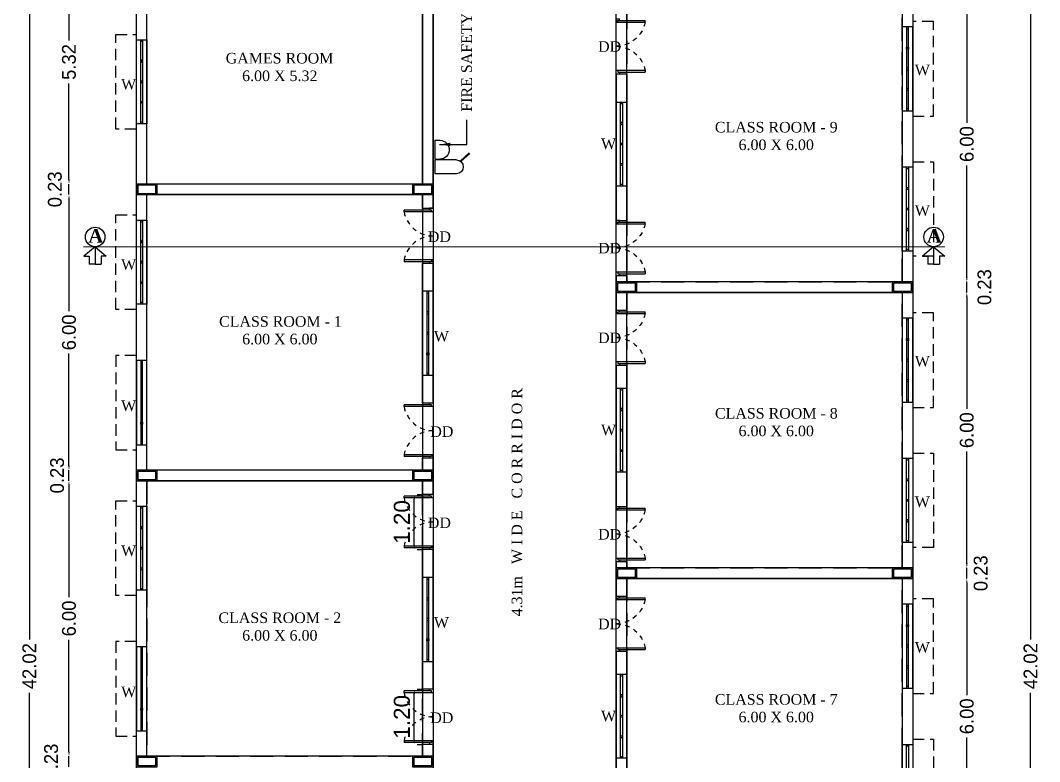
# Model space of a CAD drawing. Header units: metres. Extents: x 3396 to 3562, y 2179 to 2331.
# Drawn here: x 3418.74 to 3440.93, y 2250.61 to 2266.75 of the extents above; entities that cross this region are included whole.
import ezdxf

# ---------------------------------------------------------------- set-up
doc = ezdxf.new("R2010")
doc.units = ezdxf.units.M
doc.header["$PDMODE"] = 34
doc.linetypes.add('HIDDEN', pattern=[0.375, 0.25, -0.125])
for name, color, linetype in [('BLK_1_FLR_1_BLT_UP_AREA', 26, 'Continuous'), ('BLK_1_FLR_1_CARPET_AREA', 25, 'Continuous'), ('BLK_1_FLR_1_EXIT_WIDTH_DOOR', 2, 'Continuous'), ('BLK_1_FLR_1_REGULAR_ROOM_1', 117, 'Continuous'), ('BLK_1_FLR_1_REGULAR_ROOM_2', 117, 'Continuous'), ('BLK_1_FLR_1_REGULAR_ROOM_7', 117, 'Continuous'), ('BLK_1_FLR_1_REGULAR_ROOM_8', 117, 'Continuous'), ('BLK_1_FLR_1_REGULAR_ROOM_9', 117, 'Continuous')]:
    doc.layers.add(name, color=color, linetype=linetype)
doc.styles.add('outer', font='BKANT.TTF')
doc.styles.get("Standard").update_dxf_attribs({"font": 'arial.ttf'})
doc.dimstyles.new('Banu', dxfattribs={"dimtxt": 0.35, "dimasz": 0.23, "dimexe": 1, "dimexo": 1, "dimgap": 0.1, "dimtad": 0, "dimzin": 1, "dimdsep": 46, "dimtxsty": 'outer', "dimcen": 0.15, "dimdle": 1, "dimse1": 1, "dimse2": 1, "dimclrt": 7, "dimadec": 0, "dimazin": 0, "dimtfac": 1, "dimtix": 1, "dimtmove": 1, "dimatfit": 0, "dimfxl": 0, "dimtolj": 1, "dimtzin": 0, "dimarcsym": 0})
doc.dimstyles.new('V1', dxfattribs={"dimtxt": 0.35, "dimasz": 0.1, "dimexe": 0.18, "dimexo": 0.0625, "dimgap": 0.09, "dimtad": 1, "dimzin": 0, "dimdsep": 46, "dimtxsty": 'Standard', "dimcen": 0.09, "dimadec": 0, "dimazin": 0, "dimtfac": 1, "dimtix": 1, "dimtofl": 0, "dimtmove": 2, "dimatfit": 0, "dimfxl": 0, "dimtolj": 1, "dimtzin": 0, "dimarcsym": 0})

# ---------------------------------------------------------------- blocks, each defined once
blk = doc.blocks.new('*D21')
at = {"layer": 'BLK_1_FLR_1_EXIT_WIDTH_DOOR', "color": 0, "lineweight": -2}
for p, q in [((3427.312, 2251.087), (3427.312, 2252.087)), ((3427.375, 2252.187), (3427.492, 2252.187)), ((3427.375, 2250.987), (3427.492, 2250.987))]:
    blk.add_line(p, q, dxfattribs=at)
at = {"layer": 'BLK_1_FLR_1_EXIT_WIDTH_DOOR', "color": 0}
for points in [[(3427.295, 2252.087), (3427.329, 2252.087), (3427.312, 2252.187)], [(3427.295, 2251.087), (3427.329, 2251.087), (3427.312, 2250.987)]]:
    blk.add_solid(points, dxfattribs=at)
at = {"layer": 'Defpoints', "color": 0}
for p in [(3427.312, 2252.187), (3427.312, 2252.187), (3427.312, 2250.987)]:
    blk.add_point(p, dxfattribs=at)
at = {"layer": 'BLK_1_FLR_1_EXIT_WIDTH_DOOR', "color": 0, "insert": (3427.043, 2251.587), "char_height": 0.35, "attachment_point": 5, "rotation": 90}
blk.add_mtext('\\A1;1.20', dxfattribs=at)
blk = doc.blocks.new('*D22')
at = {"layer": 'BLK_1_FLR_1_EXIT_WIDTH_DOOR', "color": 0, "lineweight": -2}
for p, q in [((3427.312, 2255.329), (3427.312, 2256.329)), ((3427.375, 2256.429), (3427.492, 2256.429)), ((3427.375, 2255.229), (3427.492, 2255.229))]:
    blk.add_line(p, q, dxfattribs=at)
at = {"layer": 'BLK_1_FLR_1_EXIT_WIDTH_DOOR', "color": 0}
for points in [[(3427.295, 2256.329), (3427.329, 2256.329), (3427.312, 2256.429)], [(3427.295, 2255.329), (3427.329, 2255.329), (3427.312, 2255.229)]]:
    blk.add_solid(points, dxfattribs=at)
at = {"layer": 'Defpoints', "color": 0}
for p in [(3427.312, 2256.429), (3427.312, 2256.429), (3427.312, 2255.229)]:
    blk.add_point(p, dxfattribs=at)
at = {"layer": 'BLK_1_FLR_1_EXIT_WIDTH_DOOR', "color": 0, "insert": (3427.043, 2255.829), "char_height": 0.35, "attachment_point": 5, "rotation": 90}
blk.add_mtext('\\A1;1.20', dxfattribs=at)
blk = doc.blocks.new('A$C266D3B0D')
at = {"color": 1}
for p, q in [((-0.068, 0.679), (-0.068, 0.603)), ((-0.068, 0.679), (0.008, 0.679)), ((-0.068, 0.603), (-0.03, 0.603)), ((-0.03, 0.641), (0.565, 0.641)), ((-0.03, 0.603), (0.565, 0.603)), ((0.565, 0.603), (0.565, 0.641)), ((-0.068, -0.445), (-0.03, -0.445)), ((-0.068, -0.521), (-0.068, -0.445)), ((-0.068, -0.521), (0.008, -0.521)), ((-0.03, -0.445), (0.565, -0.445)), ((-0.03, -0.483), (0.565, -0.483)), ((0.565, -0.445), (0.565, -0.483))]:
    blk.add_line(p, q, dxfattribs=at)
for points in [[(-0.068, 0.603), (-0.03, 0.603), (-0.03, 0.641), (0.008, 0.641), (0.008, 0.679)], [(-0.068, -0.445), (-0.03, -0.445), (-0.03, -0.483), (0.008, -0.483), (0.008, -0.521)]]:
    blk.add_lwpolyline(points, dxfattribs=at)
at = {"color": 1, "linetype": 'HIDDEN', "ltscale": 0.2}
for centre, start, end in [((-0.072, 0.729), 270.3902, 348.8397), ((-0.072, -0.57), 11.1603, 89.6098)]:
    blk.add_arc(centre, 0.65, start, end, dxfattribs=at)
blk = doc.blocks.new('A$C35006C9F')
h = blk.add_hatch()
h.set_pattern_fill('ANSI31', color=256, scale=2)
h.set_pattern_definition([(45, (-3161.1406, -1435.413), (-4.490128, 4.490128), [])])
h.paths.add_polyline_path([(-0.129, 0.045), (-0.305, 0.045), (-0.305, -0.35), (-0.129, -0.35)])
for points in [[(-0.102, 0.073), (-0.332, 0.073), (-0.332, -0.377), (-0.102, -0.377)], [(-0.129, 0.045), (-0.305, 0.045), (-0.305, -0.35), (-0.129, -0.35)]]:
    blk.add_lwpolyline(points, close=True)
blk = doc.blocks.new('A$C55881101')
for p, q in [((0.192, 0.691), (0.925, 1.481)), ((0.242, 0.626), (0.975, 1.416)), ((-0.869, 0.291), (-0.869, -1.574)), ((0.342, 0.291), (0.342, -1.574)), ((-0.869, -1.574), (0.342, -1.574)), ((0.415, -1.574), (0.415, -1.17)), ((0.415, -1.574), (2.079, -1.574)), ((2.079, -1.574), (2.079, -1.17))]:
    blk.add_line(p, q)
for centre, radius in [((-0.263, 0.291), 0.606), ((1.247, -1.17), 0.832)]:
    blk.add_arc(centre, radius, 0, 180)
blk = doc.blocks.new('*D282')
at = {"color": 0, "lineweight": -2, "ltscale": 2}
for p, q in [((3419.794, 2250.828), (3419.794, 2250.928)), ((3419.794, 2250.498), (3419.794, 2250.728)), ((3419.794, 2250.398), (3419.794, 2250.298))]:
    blk.add_line(p, q, dxfattribs=at)
at = {"color": 0, "ltscale": 2}
for points in [[(3419.777, 2250.828), (3419.81, 2250.828), (3419.794, 2250.728)], [(3419.777, 2250.398), (3419.81, 2250.398), (3419.794, 2250.498)]]:
    blk.add_solid(points, dxfattribs=at)
at = {"layer": 'Defpoints', "color": 0, "ltscale": 2}
for p in [(3419.794, 2250.728), (3419.872, 2250.728), (3419.872, 2250.498)]:
    blk.add_point(p, dxfattribs=at)
at = {"color": 7, "ltscale": 2, "insert": (3419.406, 2250.613), "char_height": 0.3, "attachment_point": 5, "rotation": 90, "style": 'outer'}
blk.add_mtext('\\A1;0.23', dxfattribs=at)
blk = doc.blocks.new('*D283')
at = {"color": 0, "lineweight": -2, "ltscale": 2}
for p, q in [((3419.794, 2256.628), (3419.794, 2254.191)), ((3419.794, 2250.828), (3419.794, 2253.265))]:
    blk.add_line(p, q, dxfattribs=at)
at = {"color": 0, "ltscale": 2}
for points in [[(3419.777, 2256.628), (3419.81, 2256.628), (3419.794, 2256.728)], [(3419.777, 2250.828), (3419.81, 2250.828), (3419.794, 2250.728)]]:
    blk.add_solid(points, dxfattribs=at)
at = {"layer": 'Defpoints', "color": 0, "ltscale": 2}
for p in [(3419.794, 2256.728), (3419.872, 2256.728), (3419.872, 2250.728)]:
    blk.add_point(p, dxfattribs=at)
at = {"color": 7, "ltscale": 2, "insert": (3419.794, 2253.728), "char_height": 0.3, "attachment_point": 5, "rotation": 90, "style": 'outer'}
blk.add_mtext('\\A1;6.00', dxfattribs=at)
blk = doc.blocks.new('*D284')
at = {"color": 0, "lineweight": -2, "ltscale": 2}
for p, q in [((3419.794, 2257.058), (3419.794, 2257.158)), ((3419.794, 2256.728), (3419.794, 2256.958)), ((3419.794, 2256.628), (3419.794, 2256.528))]:
    blk.add_line(p, q, dxfattribs=at)
at = {"color": 0, "ltscale": 2}
for points in [[(3419.777, 2257.058), (3419.81, 2257.058), (3419.794, 2256.958)], [(3419.777, 2256.628), (3419.81, 2256.628), (3419.794, 2256.728)]]:
    blk.add_solid(points, dxfattribs=at)
at = {"layer": 'Defpoints', "color": 0, "ltscale": 2}
for p in [(3419.794, 2256.958), (3419.872, 2256.958), (3419.872, 2256.728)]:
    blk.add_point(p, dxfattribs=at)
at = {"color": 7, "ltscale": 2, "insert": (3419.536, 2256.843), "char_height": 0.3, "attachment_point": 5, "rotation": 90, "style": 'outer'}
blk.add_mtext('\\A1;0.23', dxfattribs=at)
blk = doc.blocks.new('*D285')
at = {"color": 0, "lineweight": -2, "ltscale": 2}
for p, q in [((3419.794, 2262.858), (3419.794, 2260.421)), ((3419.794, 2257.058), (3419.794, 2259.495))]:
    blk.add_line(p, q, dxfattribs=at)
at = {"color": 0, "ltscale": 2}
for points in [[(3419.777, 2262.858), (3419.81, 2262.858), (3419.794, 2262.958)], [(3419.777, 2257.058), (3419.81, 2257.058), (3419.794, 2256.958)]]:
    blk.add_solid(points, dxfattribs=at)
at = {"layer": 'Defpoints', "color": 0, "ltscale": 2}
for p in [(3419.794, 2262.958), (3419.872, 2262.958), (3419.872, 2256.958)]:
    blk.add_point(p, dxfattribs=at)
at = {"color": 7, "ltscale": 2, "insert": (3419.794, 2259.958), "char_height": 0.3, "attachment_point": 5, "rotation": 90, "style": 'outer'}
blk.add_mtext('\\A1;6.00', dxfattribs=at)
blk = doc.blocks.new('*D286')
at = {"color": 0, "lineweight": -2, "ltscale": 2}
for p, q in [((3419.794, 2263.288), (3419.794, 2263.388)), ((3419.794, 2262.958), (3419.794, 2263.188)), ((3419.794, 2262.858), (3419.794, 2262.758))]:
    blk.add_line(p, q, dxfattribs=at)
at = {"color": 0, "ltscale": 2}
for points in [[(3419.777, 2263.288), (3419.81, 2263.288), (3419.794, 2263.188)], [(3419.777, 2262.858), (3419.81, 2262.858), (3419.794, 2262.958)]]:
    blk.add_solid(points, dxfattribs=at)
at = {"layer": 'Defpoints', "color": 0, "ltscale": 2}
for p in [(3419.794, 2263.188), (3419.872, 2263.188), (3419.872, 2262.958)]:
    blk.add_point(p, dxfattribs=at)
at = {"color": 7, "ltscale": 2, "insert": (3419.487, 2263.073), "char_height": 0.3, "attachment_point": 5, "rotation": 90, "style": 'outer'}
blk.add_mtext('\\A1;0.23', dxfattribs=at)
blk = doc.blocks.new('*D287')
at = {"color": 0, "lineweight": -2, "ltscale": 2}
for p, q in [((3419.794, 2268.405), (3419.794, 2266.316)), ((3419.794, 2263.288), (3419.794, 2265.376))]:
    blk.add_line(p, q, dxfattribs=at)
at = {"color": 0, "ltscale": 2}
for points in [[(3419.777, 2268.405), (3419.81, 2268.405), (3419.794, 2268.505)], [(3419.777, 2263.288), (3419.81, 2263.288), (3419.794, 2263.188)]]:
    blk.add_solid(points, dxfattribs=at)
at = {"layer": 'Defpoints', "color": 0, "ltscale": 2}
for p in [(3419.794, 2268.505), (3419.872, 2268.505), (3419.872, 2263.188)]:
    blk.add_point(p, dxfattribs=at)
at = {"color": 7, "ltscale": 2, "insert": (3419.794, 2265.846), "char_height": 0.3, "attachment_point": 5, "rotation": 90, "style": 'outer'}
blk.add_mtext('\\A1;5.32', dxfattribs=at)
blk = doc.blocks.new('*D295')
at = {"color": 0, "lineweight": -2, "ltscale": 2}
for p, q in [((3418.932, 2273.601), (3418.932, 2253.269)), ((3418.932, 2231.778), (3418.932, 2252.11))]:
    blk.add_line(p, q, dxfattribs=at)
at = {"color": 0, "ltscale": 2}
for points in [[(3418.916, 2273.601), (3418.949, 2273.601), (3418.932, 2273.701)], [(3418.916, 2231.778), (3418.949, 2231.778), (3418.932, 2231.678)]]:
    blk.add_solid(points, dxfattribs=at)
at = {"layer": 'Defpoints', "color": 0, "ltscale": 2}
for p in [(3418.932, 2273.701), (3419.067, 2273.701), (3419.067, 2231.678)]:
    blk.add_point(p, dxfattribs=at)
at = {"color": 7, "ltscale": 2, "insert": (3418.932, 2252.69), "char_height": 0.3, "attachment_point": 5, "rotation": 90, "style": 'outer'}
blk.add_mtext('\\A1;42.02', dxfattribs=at)
blk = doc.blocks.new('*D311')
at = {"color": 0, "lineweight": -2, "ltscale": 2}
for p, q in [((3439.343, 2254.498), (3439.343, 2252.061)), ((3439.343, 2248.698), (3439.343, 2251.135))]:
    blk.add_line(p, q, dxfattribs=at)
at = {"color": 0, "ltscale": 2}
for points in [[(3439.326, 2254.498), (3439.359, 2254.498), (3439.343, 2254.598)], [(3439.326, 2248.698), (3439.359, 2248.698), (3439.343, 2248.598)]]:
    blk.add_solid(points, dxfattribs=at)
at = {"layer": 'Defpoints', "color": 0, "ltscale": 2}
for p in [(3439.291, 2254.598), (3439.343, 2254.598), (3439.291, 2248.598)]:
    blk.add_point(p, dxfattribs=at)
at = {"color": 7, "ltscale": 2, "insert": (3439.343, 2251.598), "char_height": 0.3, "attachment_point": 5, "rotation": 90, "style": 'outer'}
blk.add_mtext('\\A1;6.00', dxfattribs=at)
blk = doc.blocks.new('*D312')
at = {"color": 0, "lineweight": -2, "ltscale": 2}
for p, q in [((3439.343, 2254.928), (3439.343, 2255.028)), ((3439.343, 2254.598), (3439.343, 2254.828)), ((3439.343, 2254.498), (3439.343, 2254.398))]:
    blk.add_line(p, q, dxfattribs=at)
at = {"color": 0, "ltscale": 2}
for points in [[(3439.326, 2254.928), (3439.359, 2254.928), (3439.343, 2254.828)], [(3439.326, 2254.498), (3439.359, 2254.498), (3439.343, 2254.598)]]:
    blk.add_solid(points, dxfattribs=at)
at = {"layer": 'Defpoints', "color": 0, "ltscale": 2}
for p in [(3439.291, 2254.828), (3439.343, 2254.828), (3439.291, 2254.598)]:
    blk.add_point(p, dxfattribs=at)
at = {"color": 7, "ltscale": 2, "insert": (3439.645, 2254.713), "char_height": 0.3, "attachment_point": 5, "rotation": 90, "style": 'outer'}
blk.add_mtext('\\A1;0.23', dxfattribs=at)
blk = doc.blocks.new('*D313')
at = {"color": 0, "lineweight": -2, "ltscale": 2}
for p, q in [((3439.343, 2260.728), (3439.343, 2258.291)), ((3439.343, 2254.928), (3439.343, 2257.365))]:
    blk.add_line(p, q, dxfattribs=at)
at = {"color": 0, "ltscale": 2}
for points in [[(3439.326, 2260.728), (3439.359, 2260.728), (3439.343, 2260.828)], [(3439.326, 2254.928), (3439.359, 2254.928), (3439.343, 2254.828)]]:
    blk.add_solid(points, dxfattribs=at)
at = {"layer": 'Defpoints', "color": 0, "ltscale": 2}
for p in [(3439.291, 2260.828), (3439.343, 2260.828), (3439.291, 2254.828)]:
    blk.add_point(p, dxfattribs=at)
at = {"color": 7, "ltscale": 2, "insert": (3439.343, 2257.828), "char_height": 0.3, "attachment_point": 5, "rotation": 90, "style": 'outer'}
blk.add_mtext('\\A1;6.00', dxfattribs=at)
blk = doc.blocks.new('*D314')
at = {"color": 0, "lineweight": -2, "ltscale": 2}
for p, q in [((3439.343, 2261.158), (3439.343, 2261.258)), ((3439.343, 2260.828), (3439.343, 2261.058)), ((3439.343, 2260.728), (3439.343, 2260.628))]:
    blk.add_line(p, q, dxfattribs=at)
at = {"color": 0, "ltscale": 2}
for points in [[(3439.326, 2261.158), (3439.359, 2261.158), (3439.343, 2261.058)], [(3439.326, 2260.728), (3439.359, 2260.728), (3439.343, 2260.828)]]:
    blk.add_solid(points, dxfattribs=at)
at = {"layer": 'Defpoints', "color": 0, "ltscale": 2}
for p in [(3439.291, 2261.058), (3439.343, 2261.058), (3439.291, 2260.828)]:
    blk.add_point(p, dxfattribs=at)
at = {"color": 7, "ltscale": 2, "insert": (3439.727, 2260.943), "char_height": 0.3, "attachment_point": 5, "rotation": 90, "style": 'outer'}
blk.add_mtext('\\A1;0.23', dxfattribs=at)
blk = doc.blocks.new('*D315')
at = {"color": 0, "lineweight": -2, "ltscale": 2}
for p, q in [((3439.343, 2266.958), (3439.343, 2264.521)), ((3439.343, 2261.158), (3439.343, 2263.595))]:
    blk.add_line(p, q, dxfattribs=at)
at = {"color": 0, "ltscale": 2}
for points in [[(3439.326, 2266.958), (3439.359, 2266.958), (3439.343, 2267.058)], [(3439.326, 2261.158), (3439.359, 2261.158), (3439.343, 2261.058)]]:
    blk.add_solid(points, dxfattribs=at)
at = {"layer": 'Defpoints', "color": 0, "ltscale": 2}
for p in [(3439.291, 2267.058), (3439.343, 2267.058), (3439.291, 2261.058)]:
    blk.add_point(p, dxfattribs=at)
at = {"color": 7, "ltscale": 2, "insert": (3439.343, 2264.058), "char_height": 0.3, "attachment_point": 5, "rotation": 90, "style": 'outer'}
blk.add_mtext('\\A1;6.00', dxfattribs=at)
blk = doc.blocks.new('*D319')
at = {"color": 0, "lineweight": -2, "ltscale": 2}
for p, q in [((3440.731, 2273.601), (3440.731, 2253.269)), ((3440.731, 2231.778), (3440.731, 2252.11))]:
    blk.add_line(p, q, dxfattribs=at)
at = {"color": 0, "ltscale": 2}
for points in [[(3440.714, 2273.601), (3440.747, 2273.601), (3440.731, 2273.701)], [(3440.714, 2231.778), (3440.747, 2231.778), (3440.731, 2231.678)]]:
    blk.add_solid(points, dxfattribs=at)
at = {"layer": 'Defpoints', "color": 0, "ltscale": 2}
for p in [(3440.638, 2273.701), (3440.731, 2273.701), (3440.638, 2231.678)]:
    blk.add_point(p, dxfattribs=at)
at = {"color": 7, "ltscale": 2, "insert": (3440.731, 2252.69), "char_height": 0.3, "attachment_point": 5, "rotation": 90, "style": 'outer'}
blk.add_mtext('\\A1;42.02', dxfattribs=at)

msp = doc.modelspace()

# ---------------------------------------------------------------- linework, layer by layer
for p, q in [((3421.26216, 2231.67778), (3421.26216, 2273.70148)), ((3438.16716, 2273.70148), (3438.16716, 2231.67778)), ((3421.49216, 2263.18778), (3421.49216, 2268.50487)), ((3427.49216, 2263.18778), (3427.49216, 2267.30487)), ((3427.72216, 2262.65911), (3427.72216, 2267.30487)), ((3437.93716, 2267.05846), (3437.93716, 2261.05778)), ((3431.70716, 2265.58829), (3431.70716, 2262.39796)), ((3431.70716, 2265.58829), (3431.70716, 2262.39796)), ((3431.70716, 2265.58829), (3431.93716, 2265.58829)), ((3431.93716, 2265.58829), (3431.93716, 2262.39796)), ((3431.93716, 2265.58829), (3431.93716, 2262.39796)), ((3427.49216, 2263.18778), (3421.49216, 2263.18778)), ((3421.49216, 2256.95778), (3421.49216, 2262.95778)), ((3427.49216, 2262.95778), (3421.49216, 2262.95778)), ((3427.49216, 2262.65911), (3427.49216, 2262.95778)), ((3427.72216, 2262.65911), (3427.49216, 2262.65911)), ((3431.70716, 2262.39796), (3431.93716, 2262.39796)), ((3427.49216, 2258.41734), (3427.49216, 2261.45911)), ((3427.72216, 2261.45911), (3427.49216, 2261.45911)), ((3427.72216, 2258.41734), (3427.72216, 2261.45911)), ((3431.70716, 2261.19796), (3431.70716, 2260.44495)), ((3431.70716, 2261.19796), (3431.93716, 2261.19796)), ((3431.93716, 2261.19796), (3431.93716, 2261.05778)), ((3437.93716, 2261.05778), (3431.93716, 2261.05778)), ((3431.93716, 2260.82778), (3431.93716, 2260.44495)), ((3437.93716, 2260.82778), (3431.93716, 2260.82778)), ((3437.93716, 2260.82778), (3437.93716, 2254.82778)), ((3431.70716, 2260.44495), (3431.93716, 2260.44495)), ((3431.70716, 2259.24495), (3431.70716, 2256.16796)), ((3431.70716, 2259.24495), (3431.93716, 2259.24495)), ((3431.93716, 2259.24495), (3431.93716, 2256.16796)), ((3427.72216, 2258.41734), (3427.49216, 2258.41734)), ((3427.49216, 2256.95778), (3427.49216, 2257.21734)), ((3427.72216, 2257.21734), (3427.49216, 2257.21734)), ((3427.72216, 2256.42911), (3427.72216, 2257.21734)), ((3427.49216, 2256.95778), (3421.49216, 2256.95778)), ((3427.49216, 2256.72778), (3421.49216, 2256.72778)), ((3421.49216, 2250.72778), (3421.49216, 2256.72778)), ((3427.49216, 2256.42911), (3427.49216, 2256.72778)), ((3427.72216, 2256.42911), (3427.49216, 2256.42911)), ((3431.70716, 2256.16796), (3431.93716, 2256.16796)), ((3427.49216, 2252.18734), (3427.49216, 2255.22911)), ((3427.72216, 2255.22911), (3427.49216, 2255.22911)), ((3427.72216, 2252.18734), (3427.72216, 2255.22911)), ((3431.70716, 2254.96796), (3431.70716, 2254.21495)), ((3431.70716, 2254.96796), (3431.93716, 2254.96796)), ((3431.93716, 2254.96796), (3431.93716, 2254.82778)), ((3437.93716, 2254.82778), (3431.93716, 2254.82778)), ((3431.93716, 2254.59778), (3431.93716, 2254.21495)), ((3437.93716, 2254.59778), (3431.93716, 2254.59778)), ((3437.93716, 2254.59778), (3437.93716, 2248.59778)), ((3431.70716, 2254.21495), (3431.93716, 2254.21495)), ((3431.70716, 2253.01495), (3431.70716, 2249.93796)), ((3431.70716, 2253.01495), (3431.93716, 2253.01495)), ((3431.93716, 2253.01495), (3431.93716, 2249.93796)), ((3427.72216, 2252.18734), (3427.49216, 2252.18734)), ((3427.49216, 2250.72778), (3427.49216, 2250.98734)), ((3427.72216, 2250.98734), (3427.49216, 2250.98734)), ((3427.72216, 2250.49778), (3427.72216, 2250.98734)), ((3427.49216, 2250.72778), (3421.49216, 2250.72778))]:
    msp.add_line(p, q)
at = {"ltscale": 2}
msp.add_lwpolyline([(3421.26216, 2273.70148), (3438.16716, 2273.70148), (3438.16716, 2231.67778), (3421.26216, 2231.67778)], close=True, dxfattribs=at)
at = {"linetype": 'HIDDEN'}
for points in [[(3438.16716, 2264.66772), (3438.61716, 2264.66772), (3438.61716, 2266.72772), (3438.16716, 2266.72772)], [(3421.26216, 2264.38529), (3420.81216, 2264.38529), (3420.81216, 2266.44529), (3421.26216, 2266.44529)], [(3438.16716, 2263.6745), (3438.61716, 2263.6745), (3438.61716, 2261.6145), (3438.16716, 2261.6145)], [(3421.26216, 2260.45799), (3420.81216, 2260.45799), (3420.81216, 2262.51799), (3421.26216, 2262.51799)], [(3438.16716, 2258.32438), (3438.61716, 2258.32438), (3438.61716, 2260.38438), (3438.16716, 2260.38438)], [(3421.26216, 2259.45756), (3420.81216, 2259.45756), (3420.81216, 2257.39756), (3421.26216, 2257.39756)], [(3438.16716, 2257.33117), (3438.61716, 2257.33117), (3438.61716, 2255.27117), (3438.16716, 2255.27117)], [(3421.26216, 2254.22799), (3420.81216, 2254.22799), (3420.81216, 2256.28799), (3421.26216, 2256.28799)], [(3438.16716, 2252.09438), (3438.61716, 2252.09438), (3438.61716, 2254.15438), (3438.16716, 2254.15438)], [(3421.26216, 2253.22756), (3420.81216, 2253.22756), (3420.81216, 2251.16756), (3421.26216, 2251.16756)], [(3438.16716, 2251.10117), (3438.61716, 2251.10117), (3438.61716, 2249.04117), (3438.16716, 2249.04117)]]:
    msp.add_lwpolyline(points, dxfattribs=at)
for points in [[(3438.16716, 2264.78272), (3438.16716, 2266.61272), (3437.93716, 2266.61272), (3437.93716, 2264.78272)], [(3438.07292, 2264.78272), (3438.07292, 2266.61272), (3438.0314, 2266.61272), (3438.0314, 2264.78272)], [(3438.07292, 2266.5712), (3438.07292, 2266.61272), (3438.0314, 2266.61272), (3438.0314, 2266.5712)], [(3421.26216, 2264.50029), (3421.26216, 2266.33029), (3421.49216, 2266.33029), (3421.49216, 2264.50029)], [(3421.3564, 2264.50029), (3421.3564, 2266.33029), (3421.39792, 2266.33029), (3421.39792, 2264.50029)], [(3421.3564, 2266.28878), (3421.3564, 2266.33029), (3421.39792, 2266.33029), (3421.39792, 2266.28878)], [(3438.07292, 2266.1656), (3438.07292, 2266.12408), (3438.0314, 2266.12408), (3438.0314, 2266.1656)], [(3421.3564, 2265.88317), (3421.3564, 2265.84166), (3421.39792, 2265.84166), (3421.39792, 2265.88317)], [(3438.07292, 2265.67696), (3438.07292, 2265.71848), (3438.0314, 2265.71848), (3438.0314, 2265.67696)], [(3421.3564, 2265.39454), (3421.3564, 2265.43605), (3421.39792, 2265.43605), (3421.39792, 2265.39454)], [(3438.07292, 2265.22984), (3438.07292, 2265.27136), (3438.0314, 2265.27136), (3438.0314, 2265.22984)], [(3421.3564, 2264.94742), (3421.3564, 2264.98893), (3421.39792, 2264.98893), (3421.39792, 2264.94742)], [(3431.70716, 2263.14458), (3431.70716, 2264.97458), (3431.93716, 2264.97458), (3431.93716, 2263.14458)], [(3431.8014, 2263.14458), (3431.8014, 2264.97458), (3431.84292, 2264.97458), (3431.84292, 2263.14458)], [(3431.8014, 2264.93306), (3431.8014, 2264.97458), (3431.84292, 2264.97458), (3431.84292, 2264.93306)], [(3438.07292, 2264.78272), (3438.07292, 2264.82423), (3438.0314, 2264.82423), (3438.0314, 2264.78272)], [(3421.3564, 2264.50029), (3421.3564, 2264.54181), (3421.39792, 2264.54181), (3421.39792, 2264.50029)], [(3431.8014, 2264.52746), (3431.8014, 2264.48594), (3431.84292, 2264.48594), (3431.84292, 2264.52746)], [(3431.8014, 2264.03882), (3431.8014, 2264.08034), (3431.84292, 2264.08034), (3431.84292, 2264.03882)], [(3431.8014, 2263.5917), (3431.8014, 2263.63322), (3431.84292, 2263.63322), (3431.84292, 2263.5917)], [(3438.16716, 2263.5595), (3438.16716, 2261.7295), (3437.93716, 2261.7295), (3437.93716, 2263.5595)], [(3438.07292, 2263.5595), (3438.07292, 2261.7295), (3438.0314, 2261.7295), (3438.0314, 2263.5595)], [(3438.07292, 2263.5595), (3438.07292, 2263.51798), (3438.0314, 2263.51798), (3438.0314, 2263.5595)], [(3431.8014, 2263.14458), (3431.8014, 2263.1861), (3431.84292, 2263.1861), (3431.84292, 2263.14458)], [(3438.07292, 2263.11238), (3438.07292, 2263.07086), (3438.0314, 2263.07086), (3438.0314, 2263.11238)], [(3438.07292, 2262.66526), (3438.07292, 2262.62374), (3438.0314, 2262.62374), (3438.0314, 2262.66526)], [(3421.26216, 2260.57299), (3421.26216, 2262.40299), (3421.49216, 2262.40299), (3421.49216, 2260.57299)], [(3421.3564, 2260.57299), (3421.3564, 2262.40299), (3421.39792, 2262.40299), (3421.39792, 2260.57299)], [(3421.3564, 2262.36147), (3421.3564, 2262.40299), (3421.39792, 2262.40299), (3421.39792, 2262.36147)], [(3438.07292, 2262.17662), (3438.07292, 2262.21814), (3438.0314, 2262.21814), (3438.0314, 2262.17662)], [(3421.3564, 2261.95587), (3421.3564, 2261.91435), (3421.39792, 2261.91435), (3421.39792, 2261.95587)], [(3438.07292, 2261.77102), (3438.07292, 2261.7295), (3438.0314, 2261.7295), (3438.0314, 2261.77102)], [(3421.3564, 2261.46723), (3421.3564, 2261.50875), (3421.39792, 2261.50875), (3421.39792, 2261.46723)], [(3421.3564, 2261.02011), (3421.3564, 2261.06163), (3421.39792, 2261.06163), (3421.39792, 2261.02011)], [(3427.49216, 2260.85322), (3427.49216, 2259.02322), (3427.72216, 2259.02322), (3427.72216, 2260.85322)], [(3427.5864, 2260.85322), (3427.5864, 2259.02322), (3427.62792, 2259.02322), (3427.62792, 2260.85322)], [(3427.5864, 2260.85322), (3427.5864, 2260.81171), (3427.62792, 2260.81171), (3427.62792, 2260.85322)], [(3421.3564, 2260.57299), (3421.3564, 2260.61451), (3421.39792, 2260.61451), (3421.39792, 2260.57299)], [(3427.5864, 2260.4061), (3427.5864, 2260.36459), (3427.62792, 2260.36459), (3427.62792, 2260.4061)], [(3438.16716, 2258.43938), (3438.16716, 2260.26938), (3437.93716, 2260.26938), (3437.93716, 2258.43938)], [(3438.07292, 2258.43938), (3438.07292, 2260.26938), (3438.0314, 2260.26938), (3438.0314, 2258.43938)], [(3438.07292, 2260.22787), (3438.07292, 2260.26938), (3438.0314, 2260.26938), (3438.0314, 2260.22787)], [(3427.5864, 2259.95898), (3427.5864, 2259.91746), (3427.62792, 2259.91746), (3427.62792, 2259.95898)], [(3438.07292, 2259.82226), (3438.07292, 2259.78075), (3438.0314, 2259.78075), (3438.0314, 2259.82226)], [(3427.5864, 2259.47034), (3427.5864, 2259.51186), (3427.62792, 2259.51186), (3427.62792, 2259.47034)], [(3438.07292, 2259.33363), (3438.07292, 2259.37514), (3438.0314, 2259.37514), (3438.0314, 2259.33363)], [(3421.26216, 2259.34256), (3421.26216, 2257.51256), (3421.49216, 2257.51256), (3421.49216, 2259.34256)], [(3421.3564, 2259.34256), (3421.3564, 2257.51256), (3421.39792, 2257.51256), (3421.39792, 2259.34256)], [(3421.3564, 2259.34256), (3421.3564, 2259.30104), (3421.39792, 2259.30104), (3421.39792, 2259.34256)], [(3427.5864, 2259.06474), (3427.5864, 2259.02322), (3427.62792, 2259.02322), (3427.62792, 2259.06474)], [(3438.07292, 2258.8865), (3438.07292, 2258.92802), (3438.0314, 2258.92802), (3438.0314, 2258.8865)], [(3421.3564, 2258.89544), (3421.3564, 2258.85392), (3421.39792, 2258.85392), (3421.39792, 2258.89544)], [(3431.70716, 2256.91458), (3431.70716, 2258.74458), (3431.93716, 2258.74458), (3431.93716, 2256.91458)], [(3431.8014, 2256.91458), (3431.8014, 2258.74458), (3431.84292, 2258.74458), (3431.84292, 2256.91458)], [(3431.8014, 2258.70306), (3431.8014, 2258.74458), (3431.84292, 2258.74458), (3431.84292, 2258.70306)], [(3438.07292, 2258.43938), (3438.07292, 2258.4809), (3438.0314, 2258.4809), (3438.0314, 2258.43938)], [(3421.3564, 2258.44832), (3421.3564, 2258.4068), (3421.39792, 2258.4068), (3421.39792, 2258.44832)], [(3431.8014, 2258.29746), (3431.8014, 2258.25594), (3431.84292, 2258.25594), (3431.84292, 2258.29746)], [(3421.3564, 2257.95968), (3421.3564, 2258.0012), (3421.39792, 2258.0012), (3421.39792, 2257.95968)], [(3431.8014, 2257.80882), (3431.8014, 2257.85034), (3431.84292, 2257.85034), (3431.84292, 2257.80882)], [(3421.3564, 2257.55408), (3421.3564, 2257.51256), (3421.39792, 2257.51256), (3421.39792, 2257.55408)], [(3431.8014, 2257.3617), (3431.8014, 2257.40322), (3431.84292, 2257.40322), (3431.84292, 2257.3617)], [(3438.16716, 2257.21617), (3438.16716, 2255.38617), (3437.93716, 2255.38617), (3437.93716, 2257.21617)], [(3438.07292, 2257.21617), (3438.07292, 2255.38617), (3438.0314, 2255.38617), (3438.0314, 2257.21617)], [(3438.07292, 2257.21617), (3438.07292, 2257.17465), (3438.0314, 2257.17465), (3438.0314, 2257.21617)], [(3431.8014, 2256.91458), (3431.8014, 2256.9561), (3431.84292, 2256.9561), (3431.84292, 2256.91458)], [(3438.07292, 2256.76905), (3438.07292, 2256.72753), (3438.0314, 2256.72753), (3438.0314, 2256.76905)], [(3438.07292, 2256.32193), (3438.07292, 2256.28041), (3438.0314, 2256.28041), (3438.0314, 2256.32193)], [(3421.26216, 2254.34299), (3421.26216, 2256.17299), (3421.49216, 2256.17299), (3421.49216, 2254.34299)], [(3421.3564, 2254.34299), (3421.3564, 2256.17299), (3421.39792, 2256.17299), (3421.39792, 2254.34299)], [(3421.3564, 2256.13147), (3421.3564, 2256.17299), (3421.39792, 2256.17299), (3421.39792, 2256.13147)], [(3438.07292, 2255.83329), (3438.07292, 2255.8748), (3438.0314, 2255.8748), (3438.0314, 2255.83329)], [(3421.3564, 2255.72587), (3421.3564, 2255.68435), (3421.39792, 2255.68435), (3421.39792, 2255.72587)], [(3438.07292, 2255.42768), (3438.07292, 2255.38617), (3438.0314, 2255.38617), (3438.0314, 2255.42768)], [(3421.3564, 2255.23723), (3421.3564, 2255.27875), (3421.39792, 2255.27875), (3421.39792, 2255.23723)], [(3421.3564, 2254.79011), (3421.3564, 2254.83163), (3421.39792, 2254.83163), (3421.39792, 2254.79011)], [(3427.49216, 2254.62322), (3427.49216, 2252.79322), (3427.72216, 2252.79322), (3427.72216, 2254.62322)], [(3427.5864, 2254.62322), (3427.5864, 2252.79322), (3427.62792, 2252.79322), (3427.62792, 2254.62322)], [(3427.5864, 2254.62322), (3427.5864, 2254.58171), (3427.62792, 2254.58171), (3427.62792, 2254.62322)], [(3421.3564, 2254.34299), (3421.3564, 2254.38451), (3421.39792, 2254.38451), (3421.39792, 2254.34299)], [(3427.5864, 2254.1761), (3427.5864, 2254.13459), (3427.62792, 2254.13459), (3427.62792, 2254.1761)], [(3438.16716, 2252.20938), (3438.16716, 2254.03938), (3437.93716, 2254.03938), (3437.93716, 2252.20938)], [(3438.07292, 2252.20938), (3438.07292, 2254.03938), (3438.0314, 2254.03938), (3438.0314, 2252.20938)], [(3438.07292, 2253.99787), (3438.07292, 2254.03938), (3438.0314, 2254.03938), (3438.0314, 2253.99787)], [(3427.5864, 2253.72898), (3427.5864, 2253.68746), (3427.62792, 2253.68746), (3427.62792, 2253.72898)], [(3438.07292, 2253.59226), (3438.07292, 2253.55075), (3438.0314, 2253.55075), (3438.0314, 2253.59226)], [(3427.5864, 2253.24034), (3427.5864, 2253.28186), (3427.62792, 2253.28186), (3427.62792, 2253.24034)], [(3438.07292, 2253.10363), (3438.07292, 2253.14514), (3438.0314, 2253.14514), (3438.0314, 2253.10363)], [(3421.26216, 2253.11256), (3421.26216, 2251.28256), (3421.49216, 2251.28256), (3421.49216, 2253.11256)], [(3421.3564, 2253.11256), (3421.3564, 2251.28256), (3421.39792, 2251.28256), (3421.39792, 2253.11256)], [(3421.3564, 2253.11256), (3421.3564, 2253.07104), (3421.39792, 2253.07104), (3421.39792, 2253.11256)], [(3427.5864, 2252.83474), (3427.5864, 2252.79322), (3427.62792, 2252.79322), (3427.62792, 2252.83474)], [(3421.3564, 2252.66544), (3421.3564, 2252.62392), (3421.39792, 2252.62392), (3421.39792, 2252.66544)], [(3431.70716, 2250.68458), (3431.70716, 2252.51458), (3431.93716, 2252.51458), (3431.93716, 2250.68458)], [(3431.8014, 2250.68458), (3431.8014, 2252.51458), (3431.84292, 2252.51458), (3431.84292, 2250.68458)], [(3431.8014, 2252.47306), (3431.8014, 2252.51458), (3431.84292, 2252.51458), (3431.84292, 2252.47306)], [(3438.07292, 2252.6565), (3438.07292, 2252.69802), (3438.0314, 2252.69802), (3438.0314, 2252.6565)], [(3421.3564, 2252.21832), (3421.3564, 2252.1768), (3421.39792, 2252.1768), (3421.39792, 2252.21832)], [(3431.8014, 2252.06746), (3431.8014, 2252.02594), (3431.84292, 2252.02594), (3431.84292, 2252.06746)], [(3438.07292, 2252.20938), (3438.07292, 2252.2509), (3438.0314, 2252.2509), (3438.0314, 2252.20938)], [(3421.3564, 2251.72968), (3421.3564, 2251.7712), (3421.39792, 2251.7712), (3421.39792, 2251.72968)], [(3431.8014, 2251.57882), (3431.8014, 2251.62034), (3431.84292, 2251.62034), (3431.84292, 2251.57882)], [(3421.3564, 2251.32408), (3421.3564, 2251.28256), (3421.39792, 2251.28256), (3421.39792, 2251.32408)], [(3431.8014, 2251.1317), (3431.8014, 2251.17322), (3431.84292, 2251.17322), (3431.84292, 2251.1317)], [(3438.16716, 2250.98617), (3438.16716, 2249.15617), (3437.93716, 2249.15617), (3437.93716, 2250.98617)], [(3438.07292, 2250.98617), (3438.07292, 2249.15617), (3438.0314, 2249.15617), (3438.0314, 2250.98617)], [(3438.07292, 2250.98617), (3438.07292, 2250.94465), (3438.0314, 2250.94465), (3438.0314, 2250.98617)], [(3431.8014, 2250.68458), (3431.8014, 2250.7261), (3431.84292, 2250.7261), (3431.84292, 2250.68458)]]:
    msp.add_lwpolyline(points, close=True)
at = {"linetype": 'HIDDEN', "ltscale": 3, "const_width": 0.02}
msp.add_lwpolyline([(3420.10517, 2261.82358), (3438.86764, 2261.82358)], dxfattribs=at)
for points in [[(3420.36312, 2261.82358), (3420.12022, 2261.61761), (3420.23435, 2261.61761), (3420.23435, 2261.44434)], [(3420.36312, 2261.82358), (3420.36312, 2261.44434)], [(3420.36312, 2261.82358), (3420.60601, 2261.61761), (3420.49188, 2261.61761), (3420.49188, 2261.44434)], [(3438.62047, 2261.82358), (3438.37758, 2261.61761), (3438.49171, 2261.61761), (3438.49171, 2261.44434)], [(3438.62047, 2261.82358), (3438.62047, 2261.44434)], [(3438.62047, 2261.82358), (3438.86337, 2261.61761), (3438.74924, 2261.61761), (3438.74924, 2261.44434)], [(3420.36312, 2261.44434), (3420.23435, 2261.44434)], [(3420.36312, 2261.44434), (3420.49188, 2261.44434)], [(3438.62047, 2261.44434), (3438.49171, 2261.44434)], [(3438.62047, 2261.44434), (3438.74924, 2261.44434)]]:
    msp.add_lwpolyline(points)
for centre in [(3420.36312, 2262.03619), (3438.62047, 2262.03619)]:
    msp.add_circle(centre, 0.21262)
at = {"layer": 'BLK_1_FLR_1_BLT_UP_AREA', "color": 26, "ltscale": 400}
msp.add_lwpolyline([(3421.26216, 2273.70148), (3438.16716, 2273.70148), (3438.16716, 2231.67778), (3421.26216, 2231.67778)], close=True, dxfattribs=at)
at = {"layer": 'BLK_1_FLR_1_CARPET_AREA', "color": 26, "linetype": 'Continuous'}
for points in [[(3431.70716, 2231.90778), (3431.70716, 2273.47148)], [(3427.72216, 2272.5597), (3427.72216, 2246.26778)]]:
    msp.add_lwpolyline(points, dxfattribs=at)
for points in [[(3421.49216, 2268.50487), (3427.49216, 2268.50487), (3427.49216, 2263.18778), (3421.49216, 2263.18778)], [(3431.93716, 2267.05846), (3437.93716, 2267.05846), (3437.93716, 2261.05846), (3431.93716, 2261.05846)], [(3421.49216, 2262.95778), (3427.49216, 2262.95778), (3427.49216, 2256.95778), (3421.49216, 2256.95778)], [(3431.93716, 2260.82778), (3437.93716, 2260.82778), (3437.93716, 2254.82778), (3431.93716, 2254.82778)], [(3421.49216, 2256.72778), (3427.49216, 2256.72778), (3427.49216, 2250.72778), (3421.49216, 2250.72778)], [(3431.93716, 2254.59778), (3437.93716, 2254.59778), (3437.93716, 2248.59778), (3431.93716, 2248.59778)]]:
    msp.add_lwpolyline(points, close=True, dxfattribs=at)
at = {"layer": 'BLK_1_FLR_1_REGULAR_ROOM_1', "color": 3, "linetype": 'HIDDEN', "ltscale": 2}
msp.add_lwpolyline([(3421.49216, 2262.95778), (3427.49216, 2262.95778), (3427.49216, 2256.95778), (3421.49216, 2256.95778)], close=True, dxfattribs=at)
at = {"layer": 'BLK_1_FLR_1_REGULAR_ROOM_2', "color": 3, "linetype": 'HIDDEN', "ltscale": 2}
msp.add_lwpolyline([(3427.49216, 2256.72778), (3421.49216, 2256.72778), (3421.49216, 2250.72778), (3427.49216, 2250.72778)], close=True, dxfattribs=at)
at = {"layer": 'BLK_1_FLR_1_REGULAR_ROOM_7', "color": 3, "linetype": 'HIDDEN', "ltscale": 2}
msp.add_lwpolyline([(3431.93716, 2248.59778), (3437.93716, 2248.59778), (3437.93716, 2254.59778), (3431.93716, 2254.59778)], close=True, dxfattribs=at)
at = {"layer": 'BLK_1_FLR_1_REGULAR_ROOM_8', "color": 3, "linetype": 'HIDDEN', "ltscale": 2}
msp.add_lwpolyline([(3431.93716, 2254.82778), (3437.93716, 2254.82778), (3437.93716, 2260.82778), (3431.93716, 2260.82778)], close=True, dxfattribs=at)
at = {"layer": 'BLK_1_FLR_1_REGULAR_ROOM_9', "color": 3, "linetype": 'HIDDEN', "ltscale": 2}
msp.add_lwpolyline([(3431.93716, 2261.05778), (3437.93716, 2261.05778), (3437.93716, 2267.05846), (3431.93716, 2267.05846)], close=True, dxfattribs=at)

# ---------------------------------------------------------------- block references
at = {"xscale": -1, "rotation": 180}
for p in [(3431.77496, 2266.26769), (3431.77496, 2261.87736), (3431.77496, 2259.92436), (3431.77496, 2255.64736), (3431.77496, 2253.69436)]:
    msp.add_blockref('A$C266D3B0D', p, dxfattribs=at)
at = {"xscale": -0.2464959775287435, "yscale": 0.2464959775287435, "zscale": 0.2464959775287435, "rotation": 270}
msp.add_blockref('A$C55881101', (3428.15751, 2263.62809), dxfattribs=at)
for name, p, rotation in [('A$C35006C9F', (3421.33476, 2263.28991), 90), ('A$C35006C9F', (3427.34476, 2263.28991), 90), ('A$C266D3B0D', (3427.65436, 2262.13851), 180), ('A$C35006C9F', (3431.77976, 2261.15991), 90), ('A$C35006C9F', (3437.78976, 2261.15991), 90), ('A$C266D3B0D', (3427.65436, 2257.89674), 180), ('A$C35006C9F', (3421.33476, 2257.05991), 90), ('A$C35006C9F', (3427.34476, 2257.05991), 90), ('A$C266D3B0D', (3427.65436, 2255.90851), 180), ('A$C35006C9F', (3431.77976, 2254.92991), 90), ('A$C35006C9F', (3437.78976, 2254.92991), 90), ('A$C266D3B0D', (3427.65436, 2251.66674), 180), ('A$C35006C9F', (3421.33476, 2250.82991), 90), ('A$C35006C9F', (3427.34476, 2250.82991), 90)]:
    msp.add_blockref(name, p, dxfattribs=dict(rotation=rotation))

# ---------------------------------------------------------------- texts
at = {"char_height": 0.23, "attachment_point": 1, "rotation": 90}
for s, insert in [('{\\fTimes New Roman|b0|i0|c0|p18;\\W6.21777;  \\W1;FIRE SAFETY EQUIPMENT}', (3428.33714, 2263.68234)), ('{\\fTimes New Roman|b0|i0|c0|p18;\\W8.20215; \\W1;4.31m   W I D E   C O R R I D O R}', (3429.43185, 2253.06225))]:
    msp.add_mtext_dynamic_manual_height_columns(s, width=6.248637, gutter_width=12.5, heights=[0], dxfattribs=dict(at, insert=insert))
at = {"attachment_point": 1}
for s, width, insert, char_height in [('{\\fTimes New Roman|b0|i0|c0|p18;\\W1.63193; \\W1;DD}', 0.7488848, (3431.17202, 2266.29792), 0.23), ('{\\fTimes New Roman|b0|i0|c0|p18;\\W5.3629;  \\W1;GAMES ROOM\\P\\W7.42003;  \\W1;6.00 X 5.32}', 4.0949333, (3422.27447, 2266.04358), 0.23), ('{\\fTimes New Roman|b0|i0|c0|p18;\\W2.56455; \\W1;W}', 0.7488848, (3437.98737, 2265.78878), 0.23), ('{\\fTimes New Roman|b0|i0|c0|p18;\\W2.56455; \\W1;W}', 0.7488848, (3420.70653, 2265.47777), 0.23), ('{\\fTimes New Roman|b0|i0|c0|p18;\\W2.5024; \\W1;CLASS ROOM - 9\\P{\\W8.448691; }6.00 X 6.00}', 3.0116337, (3433.63867, 2264.54114), 0.23), ('{\\fTimes New Roman|b0|i0|c0|p18;\\W2.56455; \\W1;W}', 0.7488848, (3431.15561, 2264.18005), 0.23), ('{\\fTimes New Roman|b0|i0|c0|p18;\\W2.56455; \\W1;W}', 0.7488848, (3437.98737, 2262.72799), 0.23), ('{\\fTimes New Roman|b1|i0|c0|p18;\\W1.96763; \\W1;A}', 0.7488848, (3419.99113, 2262.20969), 0.3), ('{\\fTimes New Roman|b0|i0|c0|p18;\\W1.63193; \\W1;DD}', 0.7488848, (3427.46612, 2262.15721), 0.23), ('{\\fTimes New Roman|b1|i0|c0|p18;\\W1.96763; \\W1;A}', 0.7488848, (3438.24849, 2262.20969), 0.3), ('{\\fTimes New Roman|b0|i0|c0|p18;\\W1.63193; \\W1;DD}', 0.7488848, (3431.17202, 2261.90759), 0.23), ('{\\fTimes New Roman|b0|i0|c0|p18;\\W2.56455; \\W1;W}', 0.7488848, (3420.70653, 2261.55047), 0.23), ('{\\fTimes New Roman|b0|i0|c0|p18;\\W2.66061; \\W1;CLASS ROOM - 1\\P{\\W8.448691; }6.00 X 6.00}', 3.0116337, (3422.83051, 2260.31102), 0.23), ('{\\fTimes New Roman|b0|i0|c0|p18;\\W2.56455; \\W1;W}', 0.7488848, (3427.51593, 2259.98803), 0.23), ('{\\fTimes New Roman|b0|i0|c0|p18;\\W1.63193; \\W1;DD}', 0.7488848, (3431.17202, 2259.95459), 0.23), ('{\\fTimes New Roman|b0|i0|c0|p18;\\W2.56455; \\W1;W}', 0.7488848, (3437.98737, 2259.44545), 0.23), ('{\\fTimes New Roman|b0|i0|c0|p18;\\W2.56455; \\W1;W}', 0.7488848, (3420.70653, 2258.47736), 0.23), ('{\\fTimes New Roman|b0|i0|c0|p18;\\W2.5317; \\W1;CLASS ROOM - 8\\P{\\W8.448691; }6.00 X 6.00}', 3.0116337, (3433.63867, 2258.31114), 0.23), ('{\\fTimes New Roman|b0|i0|c0|p18;\\W1.63193; \\W1;DD}', 0.7488848, (3427.51922, 2257.913), 0.23), ('{\\fTimes New Roman|b0|i0|c0|p18;\\W2.56455; \\W1;W}', 0.7488848, (3431.15561, 2257.95005), 0.23), ('{\\fTimes New Roman|b0|i0|c0|p18;\\W2.56455; \\W1;W}', 0.7488848, (3437.98737, 2256.38466), 0.23), ('{\\fTimes New Roman|b0|i0|c0|p18;\\W1.63193; \\W1;DD}', 0.7488848, (3427.46612, 2255.92721), 0.23), ('{\\fTimes New Roman|b0|i0|c0|p18;\\W1.63193; \\W1;DD}', 0.7488848, (3431.17202, 2255.67759), 0.23), ('{\\fTimes New Roman|b0|i0|c0|p18;\\W2.56455; \\W1;W}', 0.7488848, (3420.70653, 2255.32047), 0.23), ('{\\fTimes New Roman|b0|i0|c0|p18;\\W2.49947; \\W1;CLASS ROOM - 2\\P{\\W8.448691; }6.00 X 6.00}', 3.0116337, (3422.83051, 2253.85945), 0.23), ('{\\fTimes New Roman|b0|i0|c0|p18;\\W2.56455; \\W1;W}', 0.7488848, (3427.51593, 2253.75803), 0.23), ('{\\fTimes New Roman|b0|i0|c0|p18;\\W1.63193; \\W1;DD}', 0.7488848, (3431.17202, 2253.72459), 0.23), ('{\\fTimes New Roman|b0|i0|c0|p18;\\W2.56455; \\W1;W}', 0.7488848, (3437.98737, 2253.21545), 0.23), ('{\\fTimes New Roman|b0|i0|c0|p18;\\W2.56455; \\W1;W}', 0.7488848, (3420.70653, 2252.24736), 0.23), ('{\\fTimes New Roman|b0|i0|c0|p18;\\W2.50533; \\W1;CLASS ROOM - 7\\P{\\W8.448691; }6.00 X 6.00}', 3.0116337, (3433.63867, 2252.08114), 0.23), ('{\\fTimes New Roman|b0|i0|c0|p18;\\W1.63193; \\W1;DD}', 0.7488848, (3427.51922, 2251.683), 0.23), ('{\\fTimes New Roman|b0|i0|c0|p18;\\W2.56455; \\W1;W}', 0.7488848, (3431.15561, 2251.72005), 0.23)]:
    msp.add_mtext_dynamic_manual_height_columns(s, width=width, gutter_width=12.5, heights=[0], dxfattribs=dict(at, insert=insert, char_height=char_height))

# ---------------------------------------------------------------- dimensions: what is measured, and where the dimension line sits
at = {"ltscale": 2}
for base, p1, p2, angle, picture, middle in [((3418.93244, 2273.70148), (3419.06664, 2231.67778), (3419.06664, 2273.70148), 90, '*D295', (3418.93244, 2252.68963)), ((3440.7306, 2273.70148), (3440.63758, 2231.67778), (3440.63758, 2273.70148), 90, '*D319', (3440.7306, 2252.68963)), ((3419.79352, 2268.50487), (3419.87231, 2263.18778), (3419.87231, 2268.50487), 270, '*D287', (3419.79352, 2265.84632)), ((3439.3425, 2267.05846), (3439.29056, 2261.05778), (3439.29056, 2267.05846), 270, '*D315', (3439.3425, 2264.05812)), ((3419.79352, 2262.95778), (3419.87231, 2256.95778), (3419.87231, 2262.95778), 270, '*D285', (3419.79352, 2259.95778)), ((3439.3425, 2260.82778), (3439.29056, 2254.82778), (3439.29056, 2260.82778), 270, '*D313', (3439.3425, 2257.82778)), ((3419.79352, 2256.72778), (3419.87231, 2250.72778), (3419.87231, 2256.72778), 270, '*D283', (3419.79352, 2253.72778)), ((3439.3425, 2254.59778), (3439.29056, 2248.59778), (3439.29056, 2254.59778), 270, '*D311', (3439.3425, 2251.59778))]:
    dim = msp.add_linear_dim(base=base, p1=p1, p2=p2, angle=angle, dimstyle='Banu', override={"dimtxt": 0.3, "dimasz": 0.1, "dimpost": '\\X'}, dxfattribs=at)
    dim.commit()
    dim.dimension.update_dxf_attribs({"geometry": picture, "text_midpoint": middle})
for base, p1, p2, picture, middle in [((3419.79352, 2263.18778), (3419.87231, 2262.95778), (3419.87231, 2263.18778), '*D286', (3419.48749, 2263.07278)), ((3439.3425, 2261.05778), (3439.29056, 2260.82778), (3439.29056, 2261.05778), '*D314', (3439.72691, 2260.94278)), ((3419.79352, 2256.95778), (3419.87231, 2256.72778), (3419.87231, 2256.95778), '*D284', (3419.53618, 2256.84278)), ((3439.3425, 2254.82778), (3439.29056, 2254.59778), (3439.29056, 2254.82778), '*D312', (3439.64485, 2254.71278)), ((3419.79352, 2250.72778), (3419.87231, 2250.49778), (3419.87231, 2250.72778), '*D282', (3419.4058, 2250.61278))]:
    dim = msp.add_linear_dim(base=base, p1=p1, p2=p2, angle=270, dimstyle='Banu', override={"dimtxt": 0.3, "dimasz": 0.1, "dimpost": '\\X'}, dxfattribs=at)
    dim.commit()
    dim.dimension.update_dxf_attribs({"geometry": picture, "text_midpoint": middle, "dimtype": 160})
at = {"layer": 'BLK_1_FLR_1_EXIT_WIDTH_DOOR'}
for base, p1, p2, picture, middle in [((3427.31216, 2256.42911), (3427.31216, 2255.22911), (3427.31216, 2256.42911), '*D22', (3427.04346, 2255.82911)), ((3427.31216, 2252.18734), (3427.31216, 2250.98734), (3427.31216, 2252.18734), '*D21', (3427.04346, 2251.58734))]:
    dim = msp.add_linear_dim(base=base, p1=p1, p2=p2, angle=90, dimstyle='V1', dxfattribs=at)
    dim.commit()
    dim.dimension.update_dxf_attribs({"geometry": picture, "text_midpoint": middle})

# ---------------------------------------------------------------- leaders
msp.add_leader([(3427.86443, 2264.04976), (3428.45685, 2264.04976), (3428.45685, 2264.58329)], dimstyle='Banu', override={"dimgap": 0.1, "dimtad": 0})

doc.saveas('drawing.dxf')
